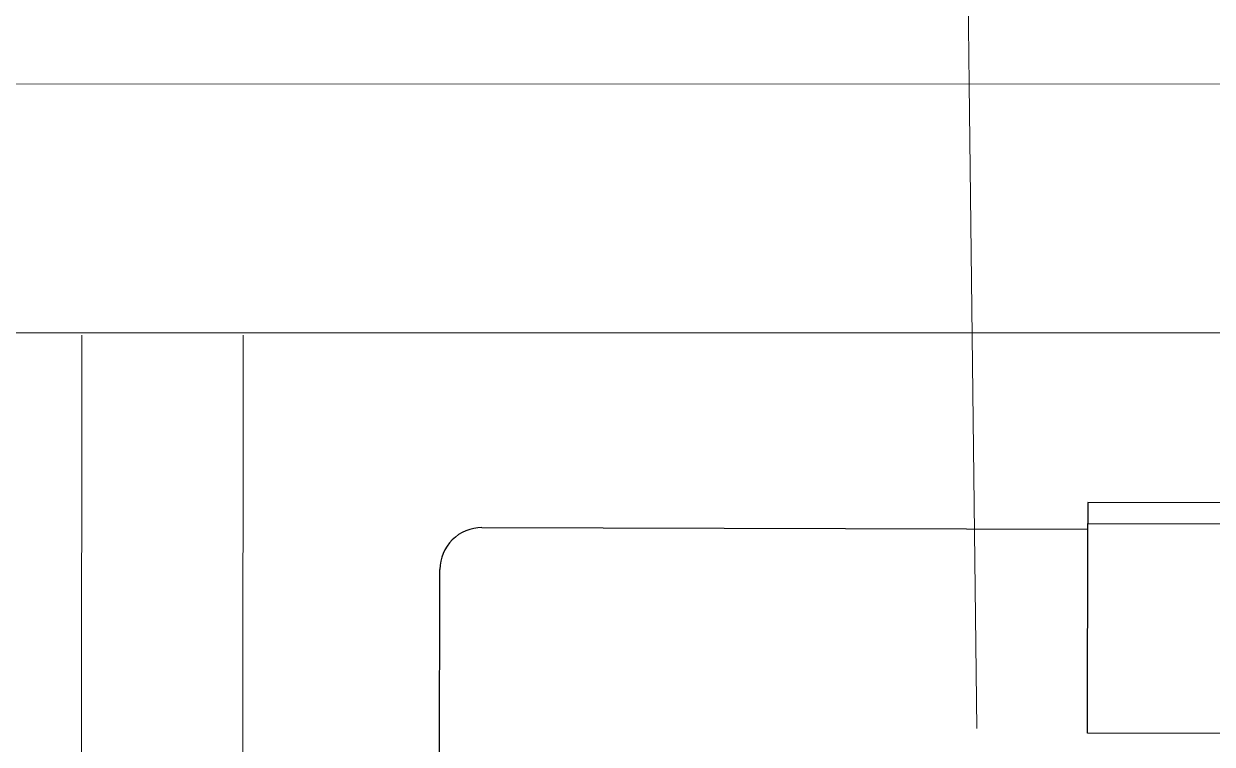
# Model space of a CAD drawing. Header units: inches. Extents: x 164.3 to 247.9, y 15.6 to 56.7.
# Drawn here: x 237.43 to 238.32, y 29.638 to 30.178 of the extents above; entities that cross this region are included whole.
import ezdxf

# ---------------------------------------------------------------- set-up
doc = ezdxf.new("R2010")
doc.units = ezdxf.units.IN
doc.header["$MEASUREMENT"] = 0
doc.layers.get('0').update_dxf_attribs({"lineweight": 0})
doc.layers.add('WALL 1 100', color=250, linetype='Continuous', lineweight=9)
doc.layers.add('провода', color=1, linetype='Continuous', lineweight=5)

msp = doc.modelspace()

# ---------------------------------------------------------------- linework, layer by layer
at = {"color": 7, "linetype": 'ByBlock', "lineweight": -2}
for p, q in [((238.22676, 29.81943), (238.22672, 29.80373)), ((239.01148, 29.81752), (238.22676, 29.81943)), ((237.77307, 29.80064), (238.22671, 29.79954)), ((238.22634, 29.64679), (238.22672, 29.80373)), ((238.22672, 29.80373), (239.01144, 29.80183)), ((237.74107, 29.55033), (237.7416, 29.76933)), ((239.01106, 29.64489), (238.22634, 29.64679))]:
    msp.add_line(p, q, dxfattribs=at)
msp.add_arc((237.77299, 29.76925), 0.03139, 89.86125, 179.86125, dxfattribs=at)
at = {"layer": 'WALL 1 100', "color": 0}
for p, q in [((247.77369, 29.94655), (234.16293, 29.94655)), ((237.4735, 29.94481), (237.47296, 28.3177)), ((237.59442, 29.94481), (237.59325, 28.31743))]:
    msp.add_line(p, q, dxfattribs=at)
at = {"layer": 'провода', "color": 1}
for p, q in [((238.1377, 30.13269), (238.1335, 30.61499)), ((234.80869, 30.13327), (247.83246, 30.13098)), ((238.14358, 29.65031), (238.1377, 30.13269))]:
    msp.add_line(p, q, dxfattribs=at)

doc.saveas('drawing.dxf')
